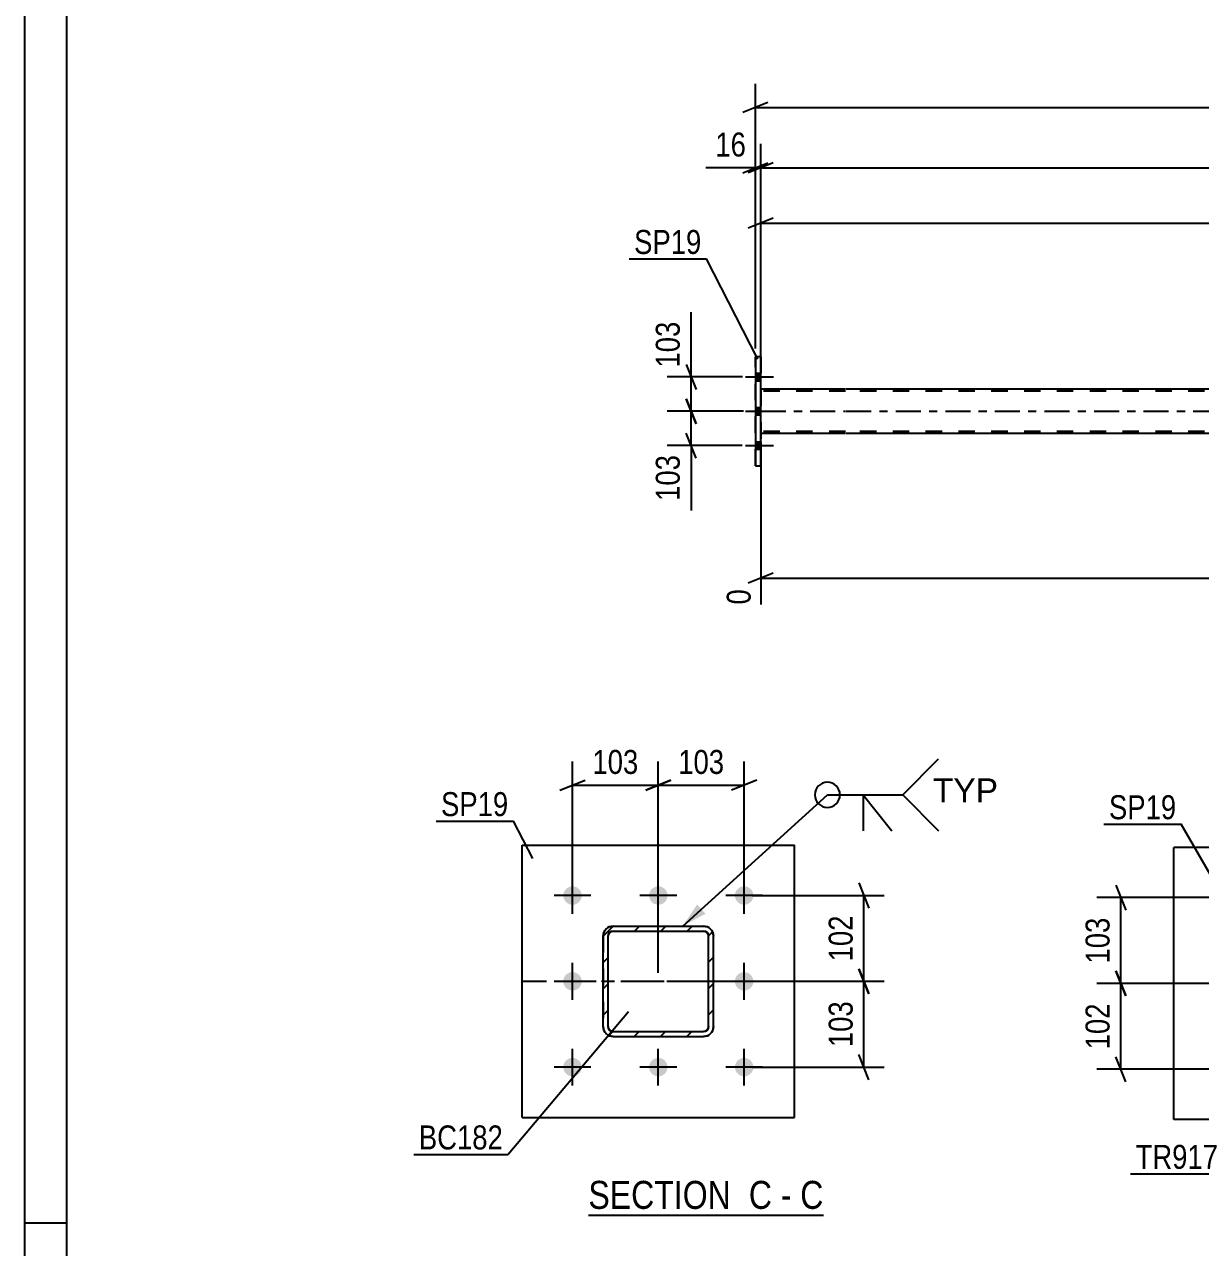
# Model space of a CAD drawing. Header units: millimetres. Extents: x 0 to 841, y 0 to 594.
# Drawn here: x 0 to 140.5, y 146.1 to 292.2 of the extents above; entities that cross this region are included whole.
import ezdxf

# ---------------------------------------------------------------- set-up
doc = ezdxf.new("R2010")
doc.units = ezdxf.units.MM
doc.linetypes.add('DXK_LINE_DOT2', pattern=[3.9198, 1.9599, -1.9599])
doc.linetypes.add('DXK_LINE_DOT3', pattern=[5.9187, 2.979, -0.9799, 0.9799, -0.9799])
doc.styles.add('Arial', font='ARIAL.TTF', dxfattribs={"height": 0.2})
doc.styles.add('Arial Narrow', font='ARIALN.TTF', dxfattribs={"height": 0.2})

# ---------------------------------------------------------------- blocks, each defined once
blk = doc.blocks.new('Unknown-814735391-1133')
at = {"color": 5, "linetype": 'Continuous'}
for p, q in [((0, 594), (0, 0)), ((5, 589), (5, 5)), ((5, 149), (0, 149))]:
    blk.add_line(p, q, dxfattribs=at)
blk = doc.blocks.new('Unknown-814735391-13 - 1678')
at = {"color": 6, "linetype": 'Continuous'}
blk.add_line((67.35, 149.95), (95.42, 149.95), dxfattribs=at)
at = {"color": 0, "linetype": 'Continuous'}
for points in [[(85.46, 150.7), (85.46, 154.2), (67.35, 154.2), (67.35, 150.7)], [(89.28, 150.7), (89.28, 154.2), (86.51, 154.2), (86.51, 150.7)], [(91.6, 150.7), (91.6, 154.2), (90.33, 154.2), (90.33, 150.7)], [(95.42, 150.7), (95.42, 154.2), (92.65, 154.2), (92.65, 150.7)]]:
    blk.add_wipeout(points, dxfattribs=at)
at = {"color": 7, "linetype": 'Continuous', "style": 'Arial Narrow'}
for s, p in [('SECTION ', (67.35, 150.7)), ('C', (86.51, 150.7)), ('C', (92.65, 150.7)), ('-', (90.33, 150.7))]:
    blk.add_text(s, height=3.34, dxfattribs=at).set_placement(p)
blk = doc.blocks.new('Part-814735391-6944 - 6931')
at = {"color": 2, "linetype": 'Continuous'}
for p, q in [((169.77, 193.88), (137.27, 193.88)), ((137.27, 161.38), (137.27, 193.88)), ((169.77, 161.38), (169.77, 193.88)), ((169.77, 161.38), (137.27, 161.38))]:
    blk.add_line(p, q, dxfattribs=at)
blk = doc.blocks.new('Part-814735391-2897 - 2738')
at = {"color": 2, "linetype": 'Continuous'}
for p, q in [((87.93, 252.48), (87.29, 252.48)), ((87.29, 252.48), (87.29, 239.48)), ((87.93, 239.48), (87.93, 252.48)), ((87.29, 239.48), (87.93, 239.48))]:
    blk.add_line(p, q, dxfattribs=at)
at = {"color": 7, "linetype": 'DXK_LINE_DOT2'}
for p, q in [((87.29, 239.48), (87.29, 252.48)), ((87.93, 252.48), (87.93, 239.48))]:
    blk.add_line(p, q, dxfattribs=at)
blk = doc.blocks.new('Part-814735391-2967 - 2738')
at = {"color": 2, "linetype": 'Continuous'}
for p, q in [((98.05, 248.62), (87.93, 248.62)), ((235.75, 248.62), (98.15, 248.62)), ((98.05, 243.34), (87.93, 243.34)), ((235.75, 243.34), (98.15, 243.34))]:
    blk.add_line(p, q, dxfattribs=at)
at = {"color": 7, "linetype": 'DXK_LINE_DOT2'}
for p, q in [((87.93, 248.62), (87.93, 243.34)), ((98.05, 248.38), (87.93, 248.38)), ((760.27, 248.38), (98.15, 248.38)), ((98.05, 243.58), (87.93, 243.58)), ((760.27, 243.58), (98.15, 243.58))]:
    blk.add_line(p, q, dxfattribs=at)
at = {"color": 7, "linetype": 'DXK_LINE_DOT3'}
for p, q in [((87.93, 245.98), (98.05, 245.98)), ((98.15, 245.98), (760.27, 245.98))]:
    blk.add_line(p, q, dxfattribs=at)
blk = doc.blocks.new('Bolt-814735391-3014 - 2738')
at = {"linetype": 'Continuous'}
for points in [[(87.93, 249.64), (87.93, 250.52), (87.29, 250.52), (87.29, 249.64)], [(87.93, 249.64), (87.93, 250.52), (87.29, 250.52), (87.29, 249.64)], [(87.93, 249.64), (87.93, 250.52), (87.29, 250.52), (87.29, 249.64)], [(87.93, 245.54), (87.93, 246.42), (87.29, 246.42), (87.29, 245.54)], [(87.93, 245.54), (87.93, 246.42), (87.29, 246.42), (87.29, 245.54)], [(87.93, 241.44), (87.93, 242.32), (87.29, 242.32), (87.29, 241.44)], [(87.93, 241.44), (87.93, 242.32), (87.29, 242.32), (87.29, 241.44)], [(87.93, 241.44), (87.93, 242.32), (87.29, 242.32), (87.29, 241.44)]]:
    blk.add_hatch(color=1, dxfattribs=at).paths.add_polyline_path(points)
at = {"color": 1, "linetype": 'Continuous'}
for p, q in [((86.13, 250.08), (89.45, 250.08)), ((86.13, 250.08), (89.45, 250.08)), ((86.13, 250.08), (89.45, 250.08)), ((87.29, 250.52), (87.93, 250.52)), ((87.29, 250.52), (87.93, 250.52)), ((87.29, 250.52), (87.93, 250.52)), ((87.29, 249.64), (87.93, 249.64)), ((87.29, 249.64), (87.93, 249.64)), ((87.29, 249.64), (87.93, 249.64)), ((86.13, 245.98), (89.45, 245.98)), ((86.13, 245.98), (89.45, 245.98)), ((87.29, 246.42), (87.93, 246.42)), ((87.29, 246.42), (87.93, 246.42)), ((87.29, 245.54), (87.93, 245.54)), ((87.29, 245.54), (87.93, 245.54)), ((86.13, 241.88), (89.45, 241.88)), ((86.13, 241.88), (89.45, 241.88)), ((86.13, 241.88), (89.45, 241.88)), ((87.29, 242.32), (87.93, 242.32)), ((87.29, 242.32), (87.93, 242.32)), ((87.29, 242.32), (87.93, 242.32)), ((87.29, 241.44), (87.93, 241.44)), ((87.29, 241.44), (87.93, 241.44)), ((87.29, 241.44), (87.93, 241.44))]:
    blk.add_line(p, q, dxfattribs=at)
blk = doc.blocks.new('Bolt-814735391-1808 - 1678')
at = {"linetype": 'Continuous'}
for points in [[(65.45, 187.03, -1), (65.45, 189.23, -1)], [(75.7, 187.03, -1), (75.7, 189.23, -1)], [(85.95, 187.03, -1), (85.95, 189.23, -1)], [(65.45, 176.78, -1), (65.45, 178.98, -1)], [(85.95, 176.78, -1), (85.95, 178.98, -1)], [(65.45, 166.53, -1), (65.45, 168.73, -1)], [(75.7, 166.53, -1), (75.7, 168.73, -1)], [(85.95, 166.53, -1), (85.95, 168.73, -1)]]:
    blk.add_hatch(color=1, dxfattribs=at).paths.add_polyline_path(points)
at = {"color": 1, "linetype": 'Continuous'}
for p, q in [((65.45, 185.93), (65.45, 190.33)), ((75.7, 185.93), (75.7, 190.33)), ((85.95, 185.93), (85.95, 190.33)), ((67.65, 188.13), (63.25, 188.13)), ((77.9, 188.13), (73.5, 188.13)), ((88.15, 188.13), (83.75, 188.13)), ((65.45, 175.68), (65.45, 180.08)), ((85.95, 175.68), (85.95, 180.08)), ((67.65, 177.88), (63.25, 177.88)), ((88.15, 177.88), (83.75, 177.88)), ((65.45, 165.43), (65.45, 169.83)), ((75.7, 165.43), (75.7, 169.83)), ((85.95, 165.43), (85.95, 169.83)), ((67.65, 167.63), (63.25, 167.63)), ((77.9, 167.63), (73.5, 167.63)), ((88.15, 167.63), (83.75, 167.63))]:
    blk.add_line(p, q, dxfattribs=at)
blk = doc.blocks.new('Part-814735391-1754 - 1678')
at = {"linetype": 'Continuous'}
h = blk.add_hatch(dxfattribs=at)
h.set_pattern_fill('', scale=0.7, style=0, pattern_type=0)
h.set_pattern_definition([(45, (70.3019, 184.4829), (-1.57154, 1.57154), [])])
h.paths.add_polyline_path([(81.1, 184.48), (70.3, 184.48), (69.84, 184.39), (69.45, 184.13), (69.19, 183.74), (69.1, 183.28), (69.1, 172.48), (69.19, 172.02), (69.45, 171.63), (69.84, 171.37), (70.3, 171.28), (81.1, 171.28), (81.56, 171.37), (81.95, 171.63), (82.21, 172.02), (82.3, 172.48), (82.3, 183.28), (82.21, 183.74), (81.95, 184.13), (81.56, 184.39)])
h.paths.add_polyline_path([(81.66, 183.51), (81.7, 183.28), (81.7, 172.48), (81.66, 172.25), (81.53, 172.06), (81.33, 171.93), (81.1, 171.88), (70.3, 171.88), (70.07, 171.93), (69.88, 172.06), (69.75, 172.25), (69.7, 172.48), (69.7, 183.28), (69.75, 183.51), (69.88, 183.71), (70.07, 183.84), (70.3, 183.88), (81.1, 183.88), (81.33, 183.84), (81.53, 183.71)])
at = {"color": 7, "linetype": 'DXK_LINE_DOT2'}
for p, q in [((69.84, 184.39), (70.3, 184.48)), ((70.3, 184.48), (81.1, 184.48)), ((81.1, 184.48), (81.56, 184.39)), ((69.1, 183.28), (69.19, 183.74)), ((69.1, 183.28), (69.1, 172.48)), ((69.75, 183.51), (69.7, 183.28)), ((69.7, 172.48), (69.7, 183.28)), ((69.88, 183.71), (69.75, 183.51)), ((70.07, 183.84), (69.88, 183.71)), ((70.3, 183.88), (70.07, 183.84)), ((70.3, 183.88), (81.1, 183.88)), ((81.33, 183.84), (81.1, 183.88)), ((81.53, 183.71), (81.33, 183.84)), ((81.66, 183.51), (81.53, 183.71)), ((81.7, 183.28), (81.66, 183.51)), ((81.7, 172.48), (81.7, 183.28)), ((82.21, 183.74), (82.3, 183.28)), ((82.3, 172.48), (82.3, 183.28)), ((69.19, 172.02), (69.1, 172.48)), ((69.7, 172.48), (69.75, 172.25)), ((81.66, 172.25), (81.7, 172.48)), ((82.3, 172.48), (82.21, 172.02)), ((69.75, 172.25), (69.88, 172.06)), ((70.3, 171.28), (69.84, 171.37)), ((69.88, 172.06), (70.07, 171.93)), ((70.07, 171.93), (70.3, 171.88)), ((70.3, 171.88), (81.1, 171.88)), ((70.3, 171.28), (81.1, 171.28)), ((81.1, 171.88), (81.33, 171.93)), ((81.56, 171.37), (81.1, 171.28)), ((81.33, 171.93), (81.53, 172.06)), ((81.53, 172.06), (81.66, 172.25))]:
    blk.add_line(p, q, dxfattribs=at)
at = {"color": 2, "linetype": 'Continuous'}
for p, q in [((70.3, 184.48), (69.84, 184.39)), ((70.3, 184.48), (70.3, 184.48)), ((70.3, 184.48), (81.1, 184.48)), ((81.1, 184.48), (81.1, 184.48)), ((81.56, 184.39), (81.1, 184.48)), ((69.19, 183.74), (69.1, 183.28)), ((69.1, 183.28), (69.1, 183.28)), ((69.1, 172.48), (69.1, 183.28)), ((69.7, 183.28), (69.75, 183.51)), ((69.7, 183.28), (69.7, 183.28)), ((69.7, 172.48), (69.7, 183.28)), ((69.75, 183.51), (69.88, 183.71)), ((69.88, 183.71), (70.07, 183.84)), ((70.07, 183.84), (70.3, 183.88)), ((70.3, 183.88), (70.3, 183.88)), ((70.3, 183.88), (81.1, 183.88)), ((81.1, 183.88), (81.1, 183.88)), ((81.1, 183.88), (81.33, 183.84)), ((81.33, 183.84), (81.53, 183.71)), ((81.53, 183.71), (81.66, 183.51)), ((81.66, 183.51), (81.7, 183.28)), ((81.7, 183.28), (81.7, 183.28)), ((81.7, 172.48), (81.7, 183.28)), ((82.3, 183.28), (82.21, 183.74)), ((82.3, 183.28), (82.3, 183.28)), ((82.3, 172.48), (82.3, 183.28)), ((69.1, 172.48), (69.1, 172.48)), ((69.1, 172.48), (69.19, 172.02)), ((69.7, 172.48), (69.7, 172.48)), ((69.75, 172.25), (69.7, 172.48)), ((81.7, 172.48), (81.66, 172.25)), ((81.7, 172.48), (81.7, 172.48)), ((82.21, 172.02), (82.3, 172.48)), ((82.3, 172.48), (82.3, 172.48)), ((69.88, 172.06), (69.75, 172.25)), ((69.84, 171.37), (70.3, 171.28)), ((70.07, 171.93), (69.88, 172.06)), ((70.3, 171.88), (70.07, 171.93)), ((70.3, 171.88), (70.3, 171.88)), ((70.3, 171.88), (81.1, 171.88)), ((70.3, 171.28), (70.3, 171.28)), ((70.3, 171.28), (81.1, 171.28)), ((81.33, 171.93), (81.1, 171.88)), ((81.1, 171.88), (81.1, 171.88)), ((81.1, 171.28), (81.56, 171.37)), ((81.1, 171.28), (81.1, 171.28)), ((81.53, 172.06), (81.33, 171.93)), ((81.66, 172.25), (81.53, 172.06))]:
    blk.add_line(p, q, dxfattribs=at)
at = {"color": 7, "linetype": 'DXK_LINE_DOT3'}
blk.add_line((75.7, 177.88), (75.7, 177.88), dxfattribs=at)
at = {"color": 7, "linetype": 'DXK_LINE_DOT2'}
for centre, start, end in [((70.3, 183.28), 112.5, 157.5), ((81.1, 183.28), 22.5, 67.5), ((70.3, 172.48), 202.5, 247.5), ((81.1, 172.48), 292.5, 337.5)]:
    blk.add_arc(centre, 1.2, start, end, dxfattribs=at)
at = {"color": 2, "linetype": 'Continuous'}
for centre, start, end in [((70.3, 183.28), 112.5, 157.5), ((81.1, 183.28), 22.5, 67.5), ((70.3, 172.48), 202.5, 247.5), ((81.1, 172.48), 292.5, 337.5)]:
    blk.add_arc(centre, 1.2, start, end, dxfattribs=at)
blk = doc.blocks.new('Part-814735391-1806 - 1678')
at = {"linetype": 'Continuous'}
for points in [[(69.1, 177.78, -1), (69.1, 177.98, -1)], [(82.3, 177.78, -1), (82.3, 177.98, -1)]]:
    blk.add_hatch(color=30, dxfattribs=at).paths.add_polyline_path(points)
at = {"color": 2, "linetype": 'Continuous'}
for p, q in [((59.45, 161.63), (59.45, 194.13)), ((59.45, 194.13), (91.95, 194.13)), ((91.95, 161.63), (91.95, 194.13)), ((59.45, 161.63), (91.95, 161.63))]:
    blk.add_line(p, q, dxfattribs=at)
at = {"color": 7, "linetype": 'DXK_LINE_DOT3'}
blk.add_line((91.95, 177.88), (59.45, 177.88), dxfattribs=at)
at = {"color": 30, "linetype": 'DXK_LINE_DOT3'}
blk.add_line((82.3, 177.88), (69.1, 177.88), dxfattribs=at)
at = {"color": 30, "linetype": 'Continuous'}
for centre in [(69.1, 177.88), (82.3, 177.88)]:
    blk.add_circle(centre, 0.1, dxfattribs=at)
blk = doc.blocks.new('StraightDimension-814735391-7114 - 6931')
at = {"color": 7, "linetype": 'Continuous'}
for p, q in [((130.34, 189.38), (131.54, 186.38)), ((142.27, 187.88), (128.09, 187.88)), ((130.94, 177.63), (130.94, 187.88)), ((131.54, 176.13), (130.34, 179.13)), ((152.52, 177.63), (128.09, 177.63))]:
    blk.add_line(p, q, dxfattribs=at)
at = {"color": 0}
blk.add_wipeout([(130.19, 186.09), (125.99, 186.09), (125.99, 179.41), (130.19, 179.41)], dxfattribs=at)
at = {"color": 3, "style": 'Arial Narrow'}
blk.add_text('103', height=2.863, rotation=90.0002, dxfattribs=at).set_placement((129.59, 180.01))
blk = doc.blocks.new('StraightDimension-814735391-7097 - 6931')
at = {"color": 7, "linetype": 'Continuous'}
for p, q in [((130.34, 179.13), (131.54, 176.13)), ((152.52, 177.63), (128.09, 177.63)), ((130.94, 167.38), (130.94, 177.63)), ((131.54, 165.88), (130.34, 168.88)), ((142.27, 167.38), (128.09, 167.38))]:
    blk.add_line(p, q, dxfattribs=at)
at = {"color": 0}
blk.add_wipeout([(130.19, 175.84), (125.99, 175.84), (125.99, 169.16), (130.19, 169.16)], dxfattribs=at)
at = {"color": 3, "style": 'Arial Narrow'}
blk.add_text('102', height=2.863, rotation=90.0002, dxfattribs=at).set_placement((129.59, 169.76))
blk = doc.blocks.new('StraightDimension-814735391-12200 - 2738')
at = {"color": 7, "linetype": 'Continuous'}
for p, q in [((87.93, 242.34), (87.93, 222.9)), ((89.43, 226.63), (86.43, 225.43)), ((87.93, 226.03), (236.55, 226.03))]:
    blk.add_line(p, q, dxfattribs=at)
at = {"color": 0, "linetype": 'Continuous'}
blk.add_wipeout([(87.33, 225.33), (83.13, 225.33), (83.13, 222.3), (87.33, 222.3)], dxfattribs=at)
at = {"color": 3, "linetype": 'Continuous', "style": 'Arial Narrow'}
blk.add_text('0', height=2.86, rotation=90.0002, dxfattribs=at).set_placement((86.73, 222.9))
blk = doc.blocks.new('StraightDimension-814735391-3119 - 2738')
at = {"color": 7, "linetype": 'Continuous'}
for p, q in [((79.61, 250.08), (79.61, 257.82)), ((79.61, 250.08), (79.61, 257.82)), ((79.01, 251.58), (80.21, 248.58)), ((85.76, 250.08), (76.76, 250.08)), ((79.61, 245.98), (79.61, 250.08)), ((80.21, 244.48), (79.01, 247.48)), ((85.89, 245.98), (76.76, 245.98))]:
    blk.add_line(p, q, dxfattribs=at)
at = {"color": 0}
blk.add_wipeout([(78.86, 257.29), (74.66, 257.29), (74.66, 250.61), (78.86, 250.61)], dxfattribs=at)
at = {"color": 3, "style": 'Arial Narrow'}
blk.add_text('103', height=2.863, rotation=90.0002, dxfattribs=at).set_placement((78.26, 251.21))
blk = doc.blocks.new('StraightDimension-814735391-3106 - 2738')
at = {"color": 7, "linetype": 'Continuous'}
for p, q in [((79.01, 247.48), (80.21, 244.48)), ((85.89, 245.98), (76.76, 245.98)), ((79.61, 241.88), (79.61, 245.98)), ((80.21, 240.38), (79.01, 243.38)), ((85.7, 241.88), (76.76, 241.88)), ((79.61, 241.88), (79.61, 234.15)), ((79.61, 241.88), (79.61, 234.15))]:
    blk.add_line(p, q, dxfattribs=at)
at = {"color": 0}
blk.add_wipeout([(78.86, 241.36), (74.66, 241.36), (74.66, 234.68), (78.86, 234.68)], dxfattribs=at)
at = {"color": 3, "style": 'Arial Narrow'}
blk.add_text('103', height=2.863, rotation=90.0002, dxfattribs=at).set_placement((78.26, 235.28))
blk = doc.blocks.new('StraightDimension-814735391-3133 - 2738')
at = {"color": 7, "linetype": 'Continuous'}
for p, q in [((87.93, 249.62), (87.93, 271.32)), ((89.43, 269.07), (86.43, 267.87)), ((87.93, 268.47), (236.55, 268.47))]:
    blk.add_line(p, q, dxfattribs=at)
blk = doc.blocks.new('StraightDimension-814735391-3152 - 2738')
at = {"color": 7, "linetype": 'Continuous'}
for p, q in [((87.29, 253.48), (87.29, 285.11)), ((88.79, 282.86), (85.79, 281.66)), ((87.29, 282.26), (771.13, 282.26))]:
    blk.add_line(p, q, dxfattribs=at)
blk = doc.blocks.new('StraightDimension-814735391-7491 - 2738')
at = {"color": 7, "linetype": 'Continuous'}
for p, q in [((87.93, 253.48), (87.93, 277.92)), ((89.43, 275.67), (86.43, 274.47)), ((87.93, 275.07), (770.49, 275.07))]:
    blk.add_line(p, q, dxfattribs=at)
blk = doc.blocks.new('StraightDimension-814735391-7492 - 2738')
at = {"color": 7, "linetype": 'Continuous'}
for p, q in [((87.29, 253.48), (87.29, 277.92)), ((87.93, 253.48), (87.93, 277.92)), ((87.29, 275.07), (81.39, 275.07)), ((87.29, 275.07), (81.39, 275.07)), ((85.79, 274.47), (88.79, 275.67)), ((89.43, 275.67), (86.43, 274.47)), ((87.29, 275.07), (87.93, 275.07))]:
    blk.add_line(p, q, dxfattribs=at)
at = {"color": 0}
blk.add_wipeout([(86.77, 275.82), (86.77, 280.02), (81.91, 280.02), (81.91, 275.82)], dxfattribs=at)
at = {"color": 3, "style": 'Arial Narrow'}
blk.add_text('16', height=2.863, dxfattribs=at).set_placement((82.51, 276.42))
blk = doc.blocks.new('StraightDimension-814735391-1864 - 1678')
at = {"color": 7, "linetype": 'Continuous'}
for p, q in [((65.45, 189.13), (65.45, 204.16)), ((75.7, 178.88), (75.7, 204.16)), ((63.95, 200.71), (66.95, 201.91)), ((77.2, 201.91), (74.2, 200.71)), ((65.45, 201.31), (75.7, 201.31))]:
    blk.add_line(p, q, dxfattribs=at)
at = {"color": 0}
blk.add_wipeout([(73.92, 202.06), (73.92, 206.26), (67.23, 206.26), (67.23, 202.06)], dxfattribs=at)
at = {"color": 3, "style": 'Arial Narrow'}
blk.add_text('103', height=2.863, dxfattribs=at).set_placement((67.83, 202.66))
blk = doc.blocks.new('StraightDimension-814735391-1874 - 1678')
at = {"color": 7, "linetype": 'Continuous'}
for p, q in [((75.7, 178.88), (75.7, 204.16)), ((85.95, 189.13), (85.95, 204.16)), ((74.2, 200.71), (77.2, 201.91)), ((87.45, 201.91), (84.45, 200.71)), ((75.7, 201.31), (85.95, 201.31))]:
    blk.add_line(p, q, dxfattribs=at)
at = {"color": 0}
blk.add_wipeout([(84.17, 202.06), (84.17, 206.26), (77.48, 206.26), (77.48, 202.06)], dxfattribs=at)
at = {"color": 3, "style": 'Arial Narrow'}
blk.add_text('103', height=2.863, dxfattribs=at).set_placement((78.08, 202.66))
blk = doc.blocks.new('StraightDimension-814735391-1883 - 1678')
at = {"color": 7, "linetype": 'Continuous'}
for p, q in [((99.66, 179.39), (100.86, 176.39)), ((76.7, 177.89), (102.66, 177.89)), ((100.26, 167.63), (100.26, 177.89)), ((100.86, 166.13), (99.66, 169.13)), ((86.95, 167.63), (102.66, 167.63))]:
    blk.add_line(p, q, dxfattribs=at)
at = {"color": 0}
blk.add_wipeout([(99.51, 176.1), (95.31, 176.1), (95.31, 169.42), (99.51, 169.42)], dxfattribs=at)
at = {"color": 3, "style": 'Arial Narrow'}
blk.add_text('103', height=2.863, rotation=90.0002, dxfattribs=at).set_placement((98.91, 170.02))
blk = doc.blocks.new('StraightDimension-814735391-1891 - 1678')
at = {"color": 7, "linetype": 'Continuous'}
for p, q in [((99.66, 189.63), (100.86, 186.63)), ((86.95, 188.13), (102.66, 188.13)), ((100.26, 177.89), (100.26, 188.13)), ((100.86, 176.39), (99.66, 179.39)), ((76.7, 177.89), (102.66, 177.89))]:
    blk.add_line(p, q, dxfattribs=at)
at = {"color": 0}
blk.add_wipeout([(99.51, 186.35), (95.31, 186.35), (95.31, 179.67), (99.51, 179.67)], dxfattribs=at)
at = {"color": 3, "style": 'Arial Narrow'}
blk.add_text('102', height=2.863, rotation=90.0002, dxfattribs=at).set_placement((98.91, 180.27))
blk = doc.blocks.new('Mark-814735391-6940 - 6931')
at = {"color": 0}
blk.add_wipeout([(137.55, 197.25), (137.55, 200.25), (129.52, 200.25), (129.52, 197.25)], dxfattribs=at)
blk.add_wipeout([(137.55, 197.25), (137.55, 200.25), (129.52, 200.25), (129.52, 197.25)], dxfattribs=at)
at = {"color": 30, "linetype": 'Continuous'}
for p in [(128.92, 196.65), (143.15, 187.99)]:
    blk.add_line(p, (138.15, 196.65), dxfattribs=at)
at = {"color": 3, "style": 'Arial Narrow'}
blk.add_text('SP19', height=2.863, dxfattribs=at).set_placement((129.52, 197.25))
blk = doc.blocks.new('Mark-814735391-7074 - 6931')
at = {"color": 0}
blk.add_wipeout([(142.56, 155.48), (142.56, 158.48), (132.7, 158.48), (132.7, 155.48)], dxfattribs=at)
blk.add_wipeout([(142.56, 155.48), (142.56, 158.48), (132.7, 158.48), (132.7, 155.48)], dxfattribs=at)
at = {"color": 30, "linetype": 'Continuous'}
for p in [(151.88, 174.48), (132.1, 154.88)]:
    blk.add_line(p, (143.16, 154.88), dxfattribs=at)
at = {"color": 3, "style": 'Arial Narrow'}
blk.add_text('TR917', height=2.863, dxfattribs=at).set_placement((132.7, 155.48))
blk = doc.blocks.new('Mark-814735391-2893 - 2738')
at = {"color": 0}
blk.add_wipeout([(80.85, 264.78), (80.85, 267.78), (72.81, 267.78), (72.81, 264.78)], dxfattribs=at)
blk.add_wipeout([(80.85, 264.78), (80.85, 267.78), (72.81, 267.78), (72.81, 264.78)], dxfattribs=at)
at = {"color": 30, "linetype": 'Continuous'}
for p in [(72.21, 264.18), (87.58, 252.21)]:
    blk.add_line(p, (81.45, 264.18), dxfattribs=at)
at = {"color": 3, "style": 'Arial Narrow'}
blk.add_text('SP19', height=2.863, dxfattribs=at).set_placement((72.81, 264.78))
blk = doc.blocks.new('Mark-814735391-1750 - 1678')
at = {"color": 0}
blk.add_wipeout([(57.15, 157.8), (57.15, 160.8), (47.1, 160.8), (47.1, 157.8)], dxfattribs=at)
blk.add_wipeout([(57.15, 157.8), (57.15, 160.8), (47.1, 160.8), (47.1, 157.8)], dxfattribs=at)
at = {"color": 30, "linetype": 'Continuous'}
for p in [(72.15, 174.25), (46.5, 157.2)]:
    blk.add_line(p, (57.75, 157.2), dxfattribs=at)
at = {"color": 3, "style": 'Arial Narrow'}
blk.add_text('BC182', height=2.863, dxfattribs=at).set_placement((47.1, 157.8))
blk = doc.blocks.new('Mark-814735391-1802 - 1678')
at = {"color": 0}
blk.add_wipeout([(57.79, 197.62), (57.79, 200.62), (49.75, 200.62), (49.75, 197.62)], dxfattribs=at)
blk.add_wipeout([(57.79, 197.62), (57.79, 200.62), (49.75, 200.62), (49.75, 197.62)], dxfattribs=at)
at = {"color": 30, "linetype": 'Continuous'}
for p in [(49.15, 197.02), (60.7, 192.55)]:
    blk.add_line(p, (58.39, 197.02), dxfattribs=at)
at = {"color": 3, "style": 'Arial Narrow'}
blk.add_text('SP19', height=2.863, dxfattribs=at).set_placement((49.75, 197.62))
blk = doc.blocks.new('WeldMark-814735391-1899 - 1678')
at = {"linetype": 'Continuous'}
blk.add_hatch(color=30, dxfattribs=at).paths.add_polyline_path([(81.34, 185.95), (78.62, 184.49), (80.33, 187.06)])
at = {"color": 30, "linetype": 'Continuous'}
for p, q in [((78.62, 184.49), (95.89, 200.16)), ((95.89, 200.16), (104.89, 200.16))]:
    blk.add_line(p, q, dxfattribs=at)
at = {"color": 3, "linetype": 'Continuous'}
for q in [(103.6, 195.88), (100.18, 195.88)]:
    blk.add_line((100.18, 200.16), q, dxfattribs=at)
for start, end in [(90, 270), (270, 90)]:
    blk.add_arc((95.89, 200.16), 1.5, start, end, dxfattribs=at)
at = {"color": 0, "linetype": 'Continuous'}
blk.add_wipeout([(116.27, 199.26), (116.27, 202.26), (108.49, 202.26), (108.49, 199.26)], dxfattribs=at)
blk.add_wipeout([(116.27, 199.26), (116.27, 202.26), (108.49, 202.26), (108.49, 199.26)], dxfattribs=at)
at = {"color": 3, "linetype": 'Continuous'}
for q in [(109.18, 204.45), (109.18, 195.88)]:
    blk.add_line((104.89, 200.16), q, dxfattribs=at)
at = {"color": 3, "linetype": 'Continuous', "style": 'Arial'}
blk.add_text('TYP', height=2.865, dxfattribs=at).set_placement((108.49, 199.26))

msp = doc.modelspace()

# ---------------------------------------------------------------- block references
for name in ['Unknown-814735391-1133', 'Part-814735391-2897 - 2738', 'Bolt-814735391-3014 - 2738', 'Part-814735391-2967 - 2738', 'Part-814735391-1806 - 1678', 'Part-814735391-6944 - 6931', 'Bolt-814735391-1808 - 1678', 'Part-814735391-1754 - 1678']:
    msp.add_blockref(name, (0, 0))

# ---------------------------------------------------------------- next in the draw order: block references
for name in ['StraightDimension-814735391-3119 - 2738', 'StraightDimension-814735391-12200 - 2738', 'StraightDimension-814735391-1864 - 1678', 'Mark-814735391-1802 - 1678', 'StraightDimension-814735391-7114 - 6931', 'Mark-814735391-1750 - 1678', 'Unknown-814735391-13 - 1678']:
    msp.add_blockref(name, (0, 0))

# ---------------------------------------------------------------- next in the draw order: block references
for name in ['StraightDimension-814735391-3133 - 2738', 'StraightDimension-814735391-3106 - 2738', 'StraightDimension-814735391-1874 - 1678', 'Mark-814735391-6940 - 6931', 'StraightDimension-814735391-7097 - 6931']:
    msp.add_blockref(name, (0, 0))

# ---------------------------------------------------------------- next in the draw order: block references
for name in ['StraightDimension-814735391-3152 - 2738', 'StraightDimension-814735391-1883 - 1678', 'Mark-814735391-7074 - 6931']:
    msp.add_blockref(name, (0, 0))

# ---------------------------------------------------------------- next in the draw order: block references
for name in ['StraightDimension-814735391-7491 - 2738', 'StraightDimension-814735391-1891 - 1678']:
    msp.add_blockref(name, (0, 0))

# ---------------------------------------------------------------- next in the draw order: block references
for name in ['StraightDimension-814735391-7492 - 2738', 'WeldMark-814735391-1899 - 1678']:
    msp.add_blockref(name, (0, 0))

# ---------------------------------------------------------------- next in the draw order: block references
msp.add_blockref('Mark-814735391-2893 - 2738', (0, 0))

doc.saveas('drawing.dxf')
